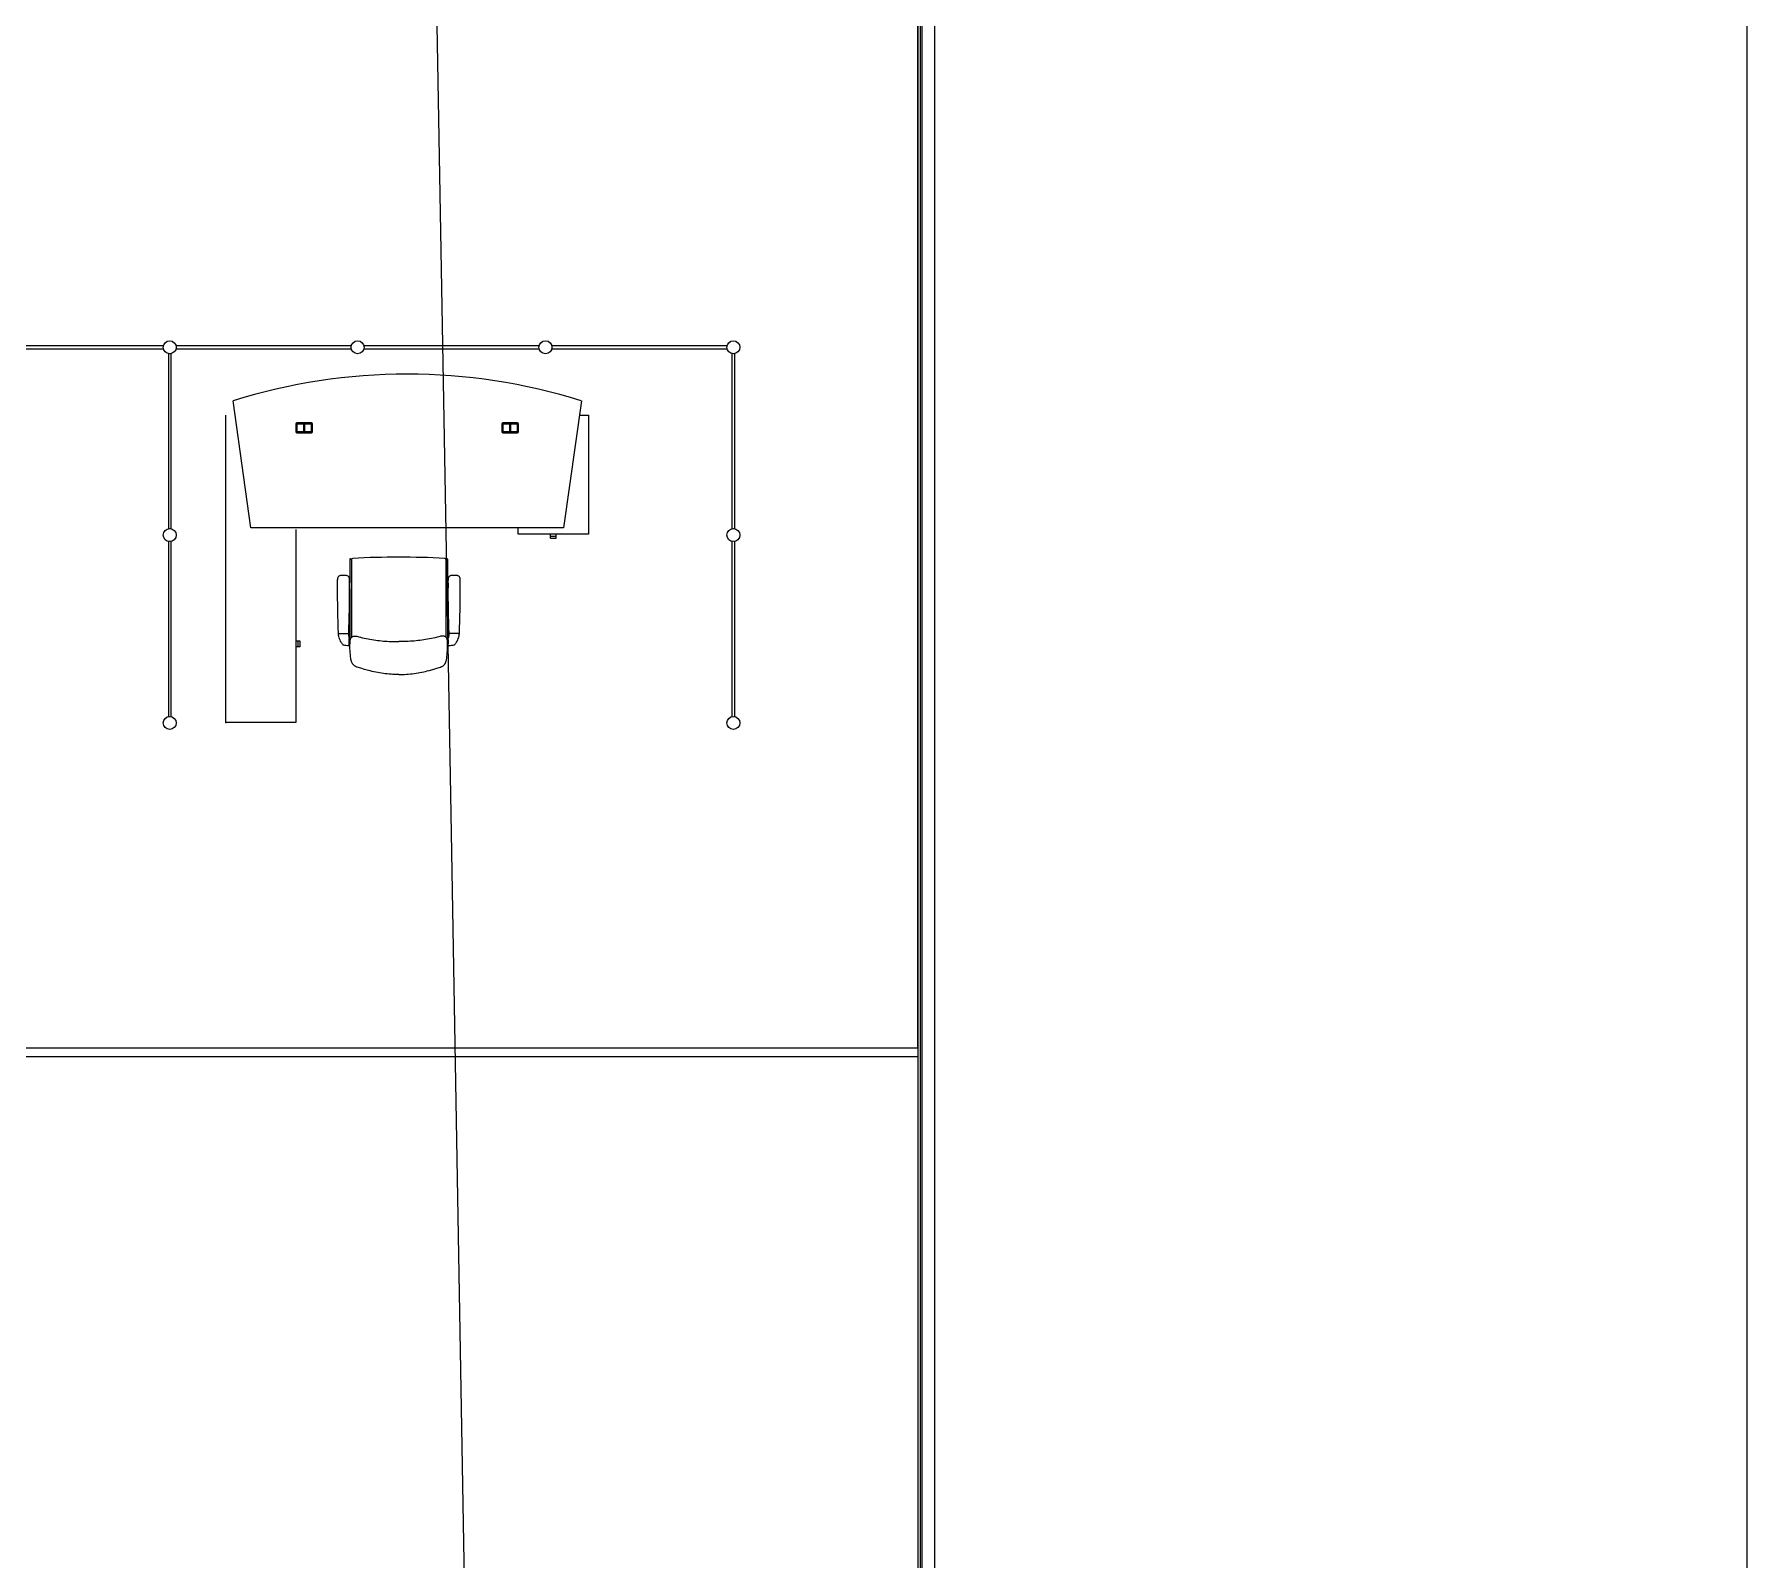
# Model space of a CAD drawing. Header units: millimetres. Extents: x 391350 to 515311, y -283575 to -199845.
# Drawn here: x 505285 to 515311, y -230400 to -221466 of the extents above; entities that cross this region are included whole.
import ezdxf

# ---------------------------------------------------------------- set-up
doc = ezdxf.new("R2010")
doc.units = ezdxf.units.MM
doc.layers.add('Evac_Occupant', color=183, linetype='Continuous')

msp = doc.modelspace()

# ---------------------------------------------------------------- linework, layer by layer
at = {"color": 0}
for p, q in [((510471, -206452), (510471, -236831)), ((510481, -206452), (510481, -236831)), ((510556, -206452), (510556, -236881)), ((510459, -216249), (510459, -236831)), ((506041, -223290), (505016, -223290)), ((505016, -223307), (506041, -223307)), ((506070, -223336), (506070, -224361)), ((506087, -224361), (506087, -223336)), ((507141, -223290), (506116, -223290)), ((506116, -223307), (507141, -223307)), ((508241, -223290), (507216, -223290)), ((507216, -223307), (508241, -223307)), ((509341, -223290), (508316, -223290)), ((508316, -223307), (509341, -223307)), ((509370, -223336), (509370, -224361)), ((509387, -224361), (509387, -223336)), ((506553, -224356), (506449, -223613)), ((508488, -223613), (508383, -224356)), ((506407, -225496), (506407, -223696)), ((506816, -223748), (506816, -223794)), ((506908, -223742), (506822, -223742)), ((506822, -223792), (506822, -223750)), ((506823, -223750), (506823, -223792)), ((506824, -223748), (506906, -223748)), ((506824, -223748), (506865, -223748)), ((506863, -223793), (506863, -223748)), ((506865, -223748), (506865, -223793)), ((506865, -223793), (506865, -223748)), ((506906, -223748), (506865, -223748)), ((506867, -223748), (506867, -223793)), ((506908, -223750), (506908, -223792)), ((506908, -223792), (506908, -223750)), ((506914, -223794), (506914, -223748)), ((508022, -223748), (508022, -223794)), ((508114, -223742), (508028, -223742)), ((508028, -223792), (508028, -223750)), ((508029, -223750), (508029, -223792)), ((508030, -223748), (508071, -223748)), ((508030, -223748), (508112, -223748)), ((508069, -223793), (508069, -223748)), ((508071, -223748), (508071, -223793)), ((508071, -223793), (508071, -223748)), ((508112, -223748), (508071, -223748)), ((508073, -223748), (508073, -223793)), ((508114, -223750), (508114, -223792)), ((508114, -223792), (508114, -223750)), ((508120, -223794), (508120, -223748)), ((508476, -223696), (508529, -223696)), ((508529, -223696), (508529, -224393)), ((506822, -223800), (506908, -223800)), ((506824, -223793), (506865, -223793)), ((506906, -223794), (506824, -223794)), ((506865, -223793), (506906, -223793)), ((508028, -223800), (508114, -223800)), ((508030, -223793), (508071, -223793)), ((508112, -223794), (508030, -223794)), ((508071, -223793), (508112, -223793)), ((508383, -224356), (506553, -224356)), ((506817, -224366), (506817, -225496)), ((508118, -224393), (508118, -224356)), ((506070, -224436), (506070, -225461)), ((506087, -225461), (506087, -224436)), ((508529, -224393), (508118, -224393)), ((508307, -224405), (508307, -224393)), ((508307, -224405), (508341, -224405)), ((508307, -224417), (508307, -224405)), ((508307, -224417), (508341, -224417)), ((508341, -224405), (508341, -224393)), ((508341, -224417), (508341, -224405)), ((509370, -224436), (509370, -225461)), ((509387, -225461), (509387, -224436)), ((507133, -224539), (507133, -224674)), ((507136, -224538), (507143, -224541)), ((507143, -224542), (507143, -224997)), ((507702, -224538), (507695, -224541)), ((507695, -224542), (507695, -224997)), ((507705, -224539), (507705, -224674)), ((507095, -224635, 0), (507094, -224635, 0)), ((507095, -224635, 0), (507096, -224635, 0)), ((507130, -224681), (507130, -224707)), ((507132, -224677), (507132, -224678)), ((507707, -224677), (507707, -224678)), ((507708, -224681), (507708, -224707)), ((507743, -224635, 0), (507742, -224635, 0)), ((507743, -224635, 0), (507744, -224635, 0)), ((507132, -224711), (507132, -224710)), ((507133, -224714), (507133, -225004)), ((507705, -224714), (507705, -225004)), ((507707, -224711), (507707, -224710)), ((507065, -224975, 0), (507125, -224975, 0)), ((507065, -224975, 0), (507065, -224978, 0)), ((507125, -224975, 0), (507125, -224989, 0)), ((507773, -224975, 0), (507713, -224975, 0)), ((507713, -224975, 0), (507713, -224989, 0)), ((507773, -224975, 0), (507773, -224978, 0)), ((506830, -225019), (506817, -225019)), ((506830, -225053), (506817, -225053)), ((506830, -225053), (506830, -225019)), ((506842, -225019), (506830, -225019)), ((506842, -225053), (506830, -225053)), ((506842, -225053), (506842, -225019)), ((507129, -225043, 0), (507129, -225005, 0)), ((507129, -225010, 0), (507132, -225015, 0)), ((507129, -225015, 0), (507129, -225035, 0)), ((507129, -225019, 0), (507129, -225017, 0)), ((507129, -225031, 0), (507129, -225019, 0)), ((507129, -225031, 0), (507129, -225033, 0)), ((507129, -225040, 0), (507132, -225035, 0)), ((507132, -225015, 0), (507132, -225018, 0)), ((507132, -225018, 0), (507132, -225032, 0)), ((507132, -225032, 0), (507132, -225035, 0)), ((507709, -225010, 0), (507706, -225015, 0)), ((507706, -225015, 0), (507706, -225018, 0)), ((507706, -225018, 0), (507706, -225032, 0)), ((507706, -225032, 0), (507706, -225035, 0)), ((507709, -225040, 0), (507706, -225035, 0)), ((507709, -225043, 0), (507709, -225005, 0)), ((507709, -225015, 0), (507709, -225035, 0)), ((507709, -225019, 0), (507709, -225017, 0)), ((507709, -225031, 0), (507709, -225019, 0)), ((507709, -225031, 0), (507709, -225033, 0)), ((507419, -225215), (507419, -225215)), ((507419, -225215), (507419, -225215)), ((506817, -225496), (506407, -225496)), ((497984, -227402), (510459, -227402)), ((497984, -227452), (510459, -227452))]:
    msp.add_line(p, q, dxfattribs=at)
msp.add_lwpolyline([(456689, -204650), (515311, -204650), (515311, -239526), (456689, -239526)], close=True, dxfattribs=at)
msp.add_lwpolyline([(510459, -227402), (510459, -216249)], dxfattribs=at)
at = {"color": 0, "extrusion": (0, 0, -1), "flags": 128}
msp.add_lwpolyline([(-507419, -225215), (-507408, -225215), (-507396, -225215), (-507385, -225215), (-507374, -225214), (-507363, -225213), (-507351, -225212), (-507340, -225211), (-507329, -225210), (-507318, -225208), (-507307, -225206), (-507296, -225204), (-507284, -225202), (-507274, -225200), (-507263, -225197), (-507252, -225194), (-507241, -225191), (-507219, -225185), (-507197, -225179), (-507176, -225172), (-507173, -225172), (-507170, -225171), (-507168, -225169), (-507165, -225168), (-507163, -225167), (-507160, -225165), (-507158, -225163), (-507156, -225161), (-507154, -225159), (-507152, -225157), (-507151, -225155), (-507149, -225153), (-507148, -225150), (-507146, -225148), (-507145, -225145), (-507144, -225143), (-507143, -225140), (-507142, -225137), (-507141, -225135), (-507140, -225132), (-507139, -225126), (-507138, -225121), (-507137, -225109), (-507136, -225098), (-507135, -225087), (-507134, -225076), (-507133, -225065), (-507133, -225054), (-507133, -225042), (-507133, -225036), (-507133, -225031), (-507133, -225025), (-507134, -225019), (-507134, -225016), (-507135, -225013), (-507135, -225011), (-507136, -225008), (-507137, -225005), (-507138, -225003), (-507140, -225000), (-507142, -224998), (-507144, -224996), (-507145, -224995), (-507146, -224995), (-507147, -224994), (-507148, -224993), (-507151, -224992), (-507154, -224991), (-507157, -224991), (-507159, -224990), (-507162, -224990), (-507165, -224990), (-507168, -224990), (-507171, -224991), (-507174, -224991), (-507179, -224992), (-507185, -224994), (-507195, -224997), (-507206, -225000), (-507217, -225003), (-507228, -225005), (-507239, -225007), (-507250, -225009), (-507262, -225011), (-507273, -225013), (-507284, -225015), (-507295, -225016), (-507306, -225017), (-507318, -225018), (-507329, -225019), (-507340, -225020), (-507351, -225020), (-507363, -225021), (-507374, -225021), (-507396, -225022), (-507419, -225022)], dxfattribs=at)
at = {"color": 0, "flags": 128}
msp.add_lwpolyline([(507419, -225215), (507430, -225215), (507442, -225215), (507453, -225215), (507464, -225214), (507475, -225213), (507487, -225212), (507498, -225211), (507509, -225210), (507520, -225208), (507532, -225206), (507543, -225204), (507554, -225202), (507565, -225200), (507575, -225197), (507586, -225194), (507597, -225191), (507619, -225185), (507641, -225179), (507663, -225172), (507665, -225172), (507668, -225171), (507670, -225169), (507673, -225168), (507675, -225167), (507678, -225165), (507680, -225163), (507682, -225161), (507684, -225159), (507686, -225157), (507688, -225155), (507689, -225153), (507691, -225150), (507692, -225148), (507693, -225145), (507694, -225143), (507695, -225140), (507696, -225137), (507697, -225135), (507698, -225132), (507699, -225126), (507700, -225121), (507701, -225109), (507702, -225098), (507703, -225087), (507704, -225076), (507705, -225065), (507705, -225054), (507705, -225042), (507705, -225036), (507705, -225031), (507705, -225025), (507704, -225019), (507704, -225016), (507704, -225013), (507703, -225011), (507702, -225008), (507701, -225005), (507700, -225003), (507698, -225000), (507696, -224998), (507694, -224996), (507693, -224995), (507692, -224995), (507691, -224994), (507690, -224993), (507687, -224992), (507684, -224991), (507682, -224991), (507679, -224990), (507676, -224990), (507673, -224990), (507670, -224990), (507667, -224991), (507664, -224991), (507659, -224992), (507653, -224994), (507643, -224997), (507632, -225000), (507621, -225003), (507610, -225005), (507599, -225007), (507588, -225009), (507576, -225011), (507565, -225013), (507554, -225015), (507543, -225016), (507532, -225017), (507520, -225018), (507509, -225019), (507498, -225020), (507487, -225020), (507475, -225021), (507464, -225021), (507442, -225022), (507419, -225022)], dxfattribs=at)
at = {"color": 0}
for centre in [(506078, -223299), (507178, -223299), (508278, -223299), (509378, -223299), (506078, -224399), (509378, -224399), (506078, -225499), (509378, -225499)]:
    msp.add_circle(centre, 38, dxfattribs=at)
for centre, radius, start, end in [((507468, -226846), 3390, 72.5003, 107.4997), ((506822, -223748), 6, 90, 180), ((506824, -223750), 2, 90, 180), ((506824, -223750), 1.5, 90, 180), ((506906, -223750), 2, 0, 90), ((506906, -223750), 1.5, 0, 90), ((506908, -223748), 6, 0, 90), ((508028, -223748), 6, 90, 180), ((508030, -223750), 2, 90, 180), ((508030, -223750), 1.5, 90, 180), ((508112, -223750), 1.5, 0, 90), ((508112, -223750), 2, 0, 90), ((508114, -223748), 6, 0, 90), ((506822, -223794), 6, 180, 270), ((506824, -223792), 2, 180, 270), ((506824, -223792), 1.5, 180, 270), ((506906, -223792), 2, 270, 0), ((506906, -223792), 1.5, 270, 0), ((506908, -223794), 6, 270, 0), ((508028, -223794), 6, 180, 270), ((508030, -223792), 2, 180, 270), ((508030, -223792), 1.5, 180, 270), ((508112, -223792), 1.5, 270, 0), ((508112, -223792), 2, 270, 0), ((508114, -223794), 6, 270, 0), ((507135, -224539), 2, 64.1492, 180), ((507150, -224542), 7, 93.0846, 180), ((507419, -229534), 5006, 90, 93.0846), ((507419, -229534), 5006, 86.9154, 90), ((507688, -224542), 7, 0, 86.9154), ((507703, -224539), 2, 0, 115.8508), ((507097, -224660, 0), 37.4, 159.7407, 179.7876), ((508321, -224685, 0), 1262, 178.8285, 180.7164), ((507075, -224651, 0), 13.7, 121.5291, 160.5701), ((507079, -224659, 0), 22.5, 97.9869, 121.2718), ((507087, -224695, 0), 59.9, 92.607, 100.5296), ((507096, -224872, 0), 237, 90.5676, 92.9749), ((507094, -224872, 0), 237, 87.0251, 89.4324), ((507103, -224695, 0), 59.9, 79.4704, 87.393), ((507111, -224659, 0), 22.5, 58.7282, 82.0131), ((507116, -224651, 0), 13.7, 19.4299, 58.4709), ((507093, -224660, 0), 37.4, 0.2124, 20.2593), ((507135, -224681), 5, 135, 180), ((505869, -224685, 0), 1262, 359.2836, 1.1715), ((507128, -224674), 5, 315, 0), ((507710, -224674), 5, 180, 225), ((507745, -224660, 0), 37.4, 159.7407, 179.7876), ((508969, -224685, 0), 1262, 178.8285, 180.7164), ((507703, -224681), 5, 0, 45), ((507723, -224651, 0), 13.7, 121.5291, 160.5701), ((507727, -224659, 0), 22.5, 97.9869, 121.2718), ((507735, -224695, 0), 59.9, 92.607, 100.5296), ((507744, -224872, 0), 237, 90.5676, 92.9749), ((507742, -224872, 0), 237, 87.0251, 89.4324), ((507751, -224695, 0), 59.9, 79.4704, 87.393), ((507759, -224659, 0), 22.5, 58.7282, 82.0131), ((507764, -224651, 0), 13.7, 19.4299, 58.4709), ((507741, -224660, 0), 37.4, 0.2124, 20.2593), ((506517, -224685, 0), 1262, 359.2836, 1.1715), ((513959, -224714, 0), 6900, 179.8927, 182.1625), ((500231, -224714, 0), 6900, 357.8375, 0.1073), ((507135, -224707), 5, 180, 225), ((507128, -224714), 5, 0, 45), ((507710, -224714), 5, 135, 180), ((514607, -224714, 0), 6900, 179.8927, 182.1625), ((507703, -224707), 5, 315, 0), ((500879, -224714, 0), 6900, 357.8375, 0.1073), ((507065, -224974, 0), 0.8, 182.1625, 270), ((507135, -224978, 0), 70, 180, 196.1237), ((507125, -224974, 0), 0.8, 270, 357.8375), ((507160, -224989, 0), 35, 180, 207.6604), ((507678, -224989, 0), 35, 332.3396, 0), ((507713, -224974, 0), 0.8, 182.1625, 270), ((507703, -224978, 0), 70, 343.8763, 0), ((507773, -224974, 0), 0.8, 270, 357.8375), ((507164, -224970, 0), 100, 196.1237, 213.806), ((507205, -224942, 0), 150, 213.806, 221.1159), ((507093, -225040, 0), 0.5, 221.1159, 259.5623), ((507205, -224942, 0), 150, 221.1159, 221.1825), ((507147, -224746, 0), 300, 259.5623, 266.2553), ((507147, -224746, 0), 300, 259.529, 259.5623), ((507128, -225043, 0), 1.5, 266.2553, 0), ((507149, -225004), 16, 180, 207.9094), ((507689, -225004), 16, 332.0906, 0), ((507711, -225043, 0), 1.5, 180, 273.7447), ((507691, -224746, 0), 300, 273.7447, 280.4377), ((507745, -225040, 0), 0.5, 280.4377, 318.8841), ((507691, -224746, 0), 300, 280.4377, 280.471), ((507633, -224942, 0), 150, 318.8841, 326.194), ((507633, -224942, 0), 150, 318.8175, 318.8841), ((507674, -224970, 0), 100, 326.194, 343.8763)]:
    msp.add_arc(centre, radius, start, end, dxfattribs=at)
msp.add_point((506407, -225496), dxfattribs=at)
at = {"layer": 'Evac_Occupant'}
msp.add_lwpolyline([(466115, -207033), (476119, -207033), (498658, -207033), (509557, -207033), (507579, -217892), (507721, -225920), (507830, -232094), (486491, -230761), (462153, -229390)], dxfattribs=at)

doc.saveas('drawing.dxf')
